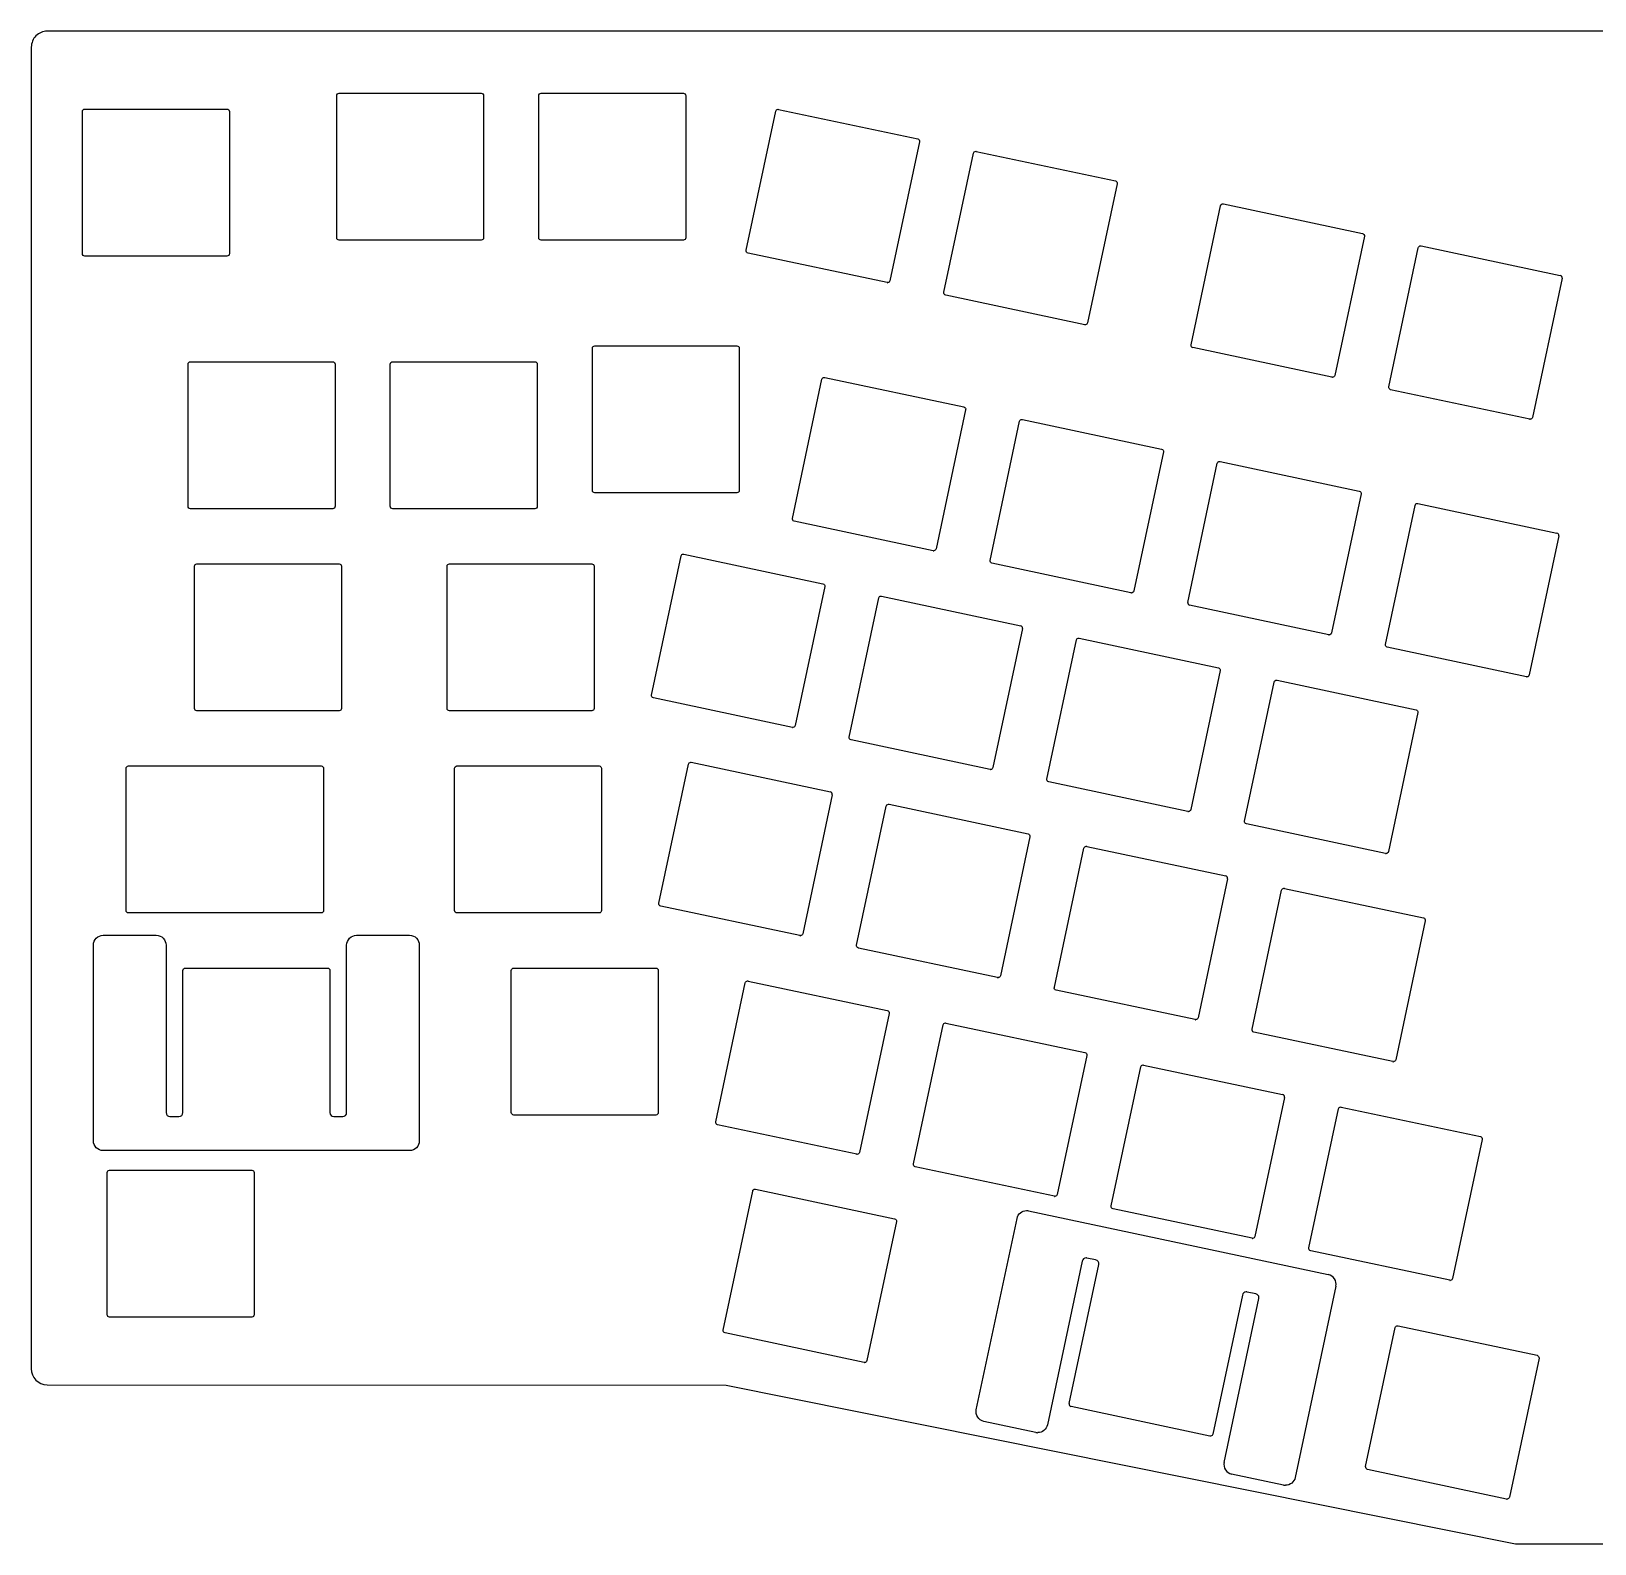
# Model space of a CAD drawing. Header units: millimetres. Extents: x -41 to 297, y 74 to 216.
# Drawn here: x -41.4 to 106, y 73.6 to 216.2 of the extents above; entities that cross this region are included whole.
import ezdxf

# ---------------------------------------------------------------- set-up
doc = ezdxf.new("R2010")
doc.units = ezdxf.units.MM
doc.layers.get('0').update_dxf_attribs({"linetype": 'CONTINUOUS'})

msp = doc.modelspace()

# ---------------------------------------------------------------- linework, layer by layer
for p, q in [((-12.61, 196.7), (-12.61, 210.1)), ((-12.38, 210.33), (1.02, 210.33)), ((1.24, 210.1), (1.24, 196.7)), ((6.44, 196.7), (6.44, 210.1)), ((6.67, 210.33), (20.07, 210.33)), ((20.29, 210.1), (20.29, 196.7)), ((-36.57, 195.2), (-36.57, 208.6)), ((-36.57, 195.2), (-36.57, 208.6)), ((-36.35, 208.83), (-22.95, 208.83)), ((-36.35, 208.83), (-22.95, 208.83)), ((-22.72, 208.6), (-22.72, 195.2)), ((-22.72, 208.6), (-22.72, 195.2)), ((25.99, 195.52), (28.77, 208.63)), ((29.04, 208.8), (42.15, 206.02)), ((42.32, 205.75), (39.53, 192.64)), ((47.67, 204.84), (60.78, 202.06)), ((44.62, 191.56), (47.41, 204.67)), ((60.95, 201.79), (58.17, 188.68)), ((67.91, 186.61), (70.7, 199.72)), ((70.96, 199.89), (84.07, 197.11)), ((1.02, 196.48), (-12.38, 196.48)), ((20.07, 196.48), (6.67, 196.48)), ((84.25, 196.84), (81.46, 183.73)), ((-22.95, 194.98), (-36.35, 194.98)), ((-22.95, 194.98), (-36.35, 194.98)), ((39.27, 192.47), (26.16, 195.26)), ((86.55, 182.65), (89.33, 195.76)), ((89.6, 195.93), (102.71, 193.15)), ((102.88, 192.88), (100.09, 179.77)), ((57.9, 188.51), (44.79, 191.3)), ((11.49, 172.89), (11.49, 186.29)), ((11.72, 186.51), (25.12, 186.51)), ((25.34, 186.29), (25.34, 172.89)), ((81.19, 183.56), (68.09, 186.35)), ((-26.61, 171.39), (-26.61, 184.79)), ((-26.61, 171.39), (-26.61, 184.79)), ((-26.38, 185.01), (-12.98, 185.01)), ((-26.38, 185.01), (-12.98, 185.01)), ((-12.76, 184.79), (-12.76, 171.39)), ((-12.76, 184.79), (-12.76, 171.39)), ((-7.56, 171.39), (-7.56, 184.79)), ((-7.33, 185.01), (6.07, 185.01)), ((6.29, 184.79), (6.29, 171.39)), ((30.34, 170.25), (33.13, 183.36)), ((33.39, 183.53), (46.5, 180.75)), ((99.83, 179.6), (86.72, 182.38)), ((46.67, 180.48), (43.89, 167.37)), ((48.97, 166.29), (51.76, 179.4)), ((52.03, 179.57), (65.13, 176.79)), ((65.31, 176.52), (62.52, 163.41)), ((67.61, 162.33), (70.39, 175.44)), ((70.66, 175.61), (83.77, 172.83)), ((25.12, 172.66), (11.72, 172.66)), ((83.94, 172.56), (81.15, 159.45)), ((-12.98, 171.16), (-26.38, 171.16)), ((-12.98, 171.16), (-26.38, 171.16)), ((6.07, 171.16), (-7.33, 171.16)), ((86.24, 158.37), (89.03, 171.48)), ((89.29, 171.65), (102.4, 168.87)), ((43.62, 167.2), (30.51, 169.99)), ((102.57, 168.6), (99.79, 155.49)), ((17.06, 153.6), (19.85, 166.71)), ((20.12, 166.88), (33.22, 164.09)), ((-26.01, 152.34), (-26.01, 165.74)), ((-25.78, 165.96), (-12.38, 165.96)), ((-12.16, 165.74), (-12.16, 152.34)), ((-2.2, 152.34), (-2.2, 165.74)), ((-1.97, 165.96), (11.43, 165.96)), ((11.65, 165.74), (11.65, 152.34)), ((62.25, 163.24), (49.15, 166.03)), ((33.4, 163.83), (30.61, 150.72)), ((35.7, 149.64), (38.48, 162.75)), ((38.75, 162.92), (51.86, 160.13)), ((80.89, 159.28), (67.78, 162.06)), ((52.03, 159.87), (49.24, 146.76)), ((54.33, 145.68), (57.12, 158.79)), ((57.38, 158.96), (70.49, 156.17)), ((99.52, 155.32), (86.41, 158.1)), ((70.66, 155.91), (67.88, 142.8)), ((72.96, 141.72), (75.75, 154.82)), ((76.02, 155), (89.12, 152.21)), ((30.34, 150.55), (17.24, 153.33)), ((-12.38, 152.11), (-25.78, 152.11)), ((11.43, 152.11), (-1.97, 152.11)), ((89.3, 151.95), (86.51, 138.84)), ((48.98, 146.59), (35.87, 149.37)), ((-32.46, 133.29), (-32.46, 146.69)), ((-32.23, 146.91), (-14.07, 146.91)), ((-13.84, 146.69), (-13.84, 133.29)), ((-1.5, 133.29), (-1.5, 146.69)), ((-1.27, 146.91), (12.13, 146.91)), ((12.35, 146.69), (12.35, 133.29)), ((17.76, 133.98), (20.55, 147.08)), ((20.81, 147.26), (33.92, 144.47)), ((67.61, 142.63), (54.5, 145.41)), ((34.09, 144.2), (31.31, 131.1)), ((36.39, 130.01), (39.18, 143.12)), ((39.45, 143.3), (52.55, 140.51)), ((52.73, 140.24), (49.94, 127.14)), ((86.24, 138.66), (73.14, 141.45)), ((55.03, 126.05), (57.81, 139.16)), ((58.08, 139.33), (71.19, 136.55)), ((71.36, 136.28), (68.57, 123.17)), ((73.66, 122.09), (76.45, 135.2)), ((76.71, 135.37), (89.82, 132.59)), ((-14.07, 133.06), (-32.23, 133.06)), ((12.13, 133.06), (-1.27, 133.06)), ((31.04, 130.92), (17.93, 133.71)), ((89.99, 132.32), (87.21, 119.21)), ((-35.54, 111.58), (-35.54, 130.03)), ((-34.61, 130.95), (-29.62, 130.95)), ((-28.69, 130.02), (-28.69, 114.24)), ((-11.67, 114.24), (-11.67, 130.02)), ((-10.74, 130.95), (-5.74, 130.95)), ((-4.82, 130.02), (-4.82, 111.58)), ((49.67, 126.96), (36.57, 129.75)), ((-27.1, 114.24), (-27.1, 127.64)), ((-26.88, 127.86), (-13.48, 127.86)), ((-13.25, 127.64), (-13.25, 114.24)), ((3.85, 114.24), (3.85, 127.64)), ((4.08, 127.86), (17.48, 127.86)), ((17.7, 127.64), (17.7, 114.24)), ((23.12, 113.36), (25.9, 126.47)), ((26.17, 126.64), (39.28, 123.86)), ((68.31, 123), (55.2, 125.79)), ((39.45, 123.59), (36.66, 110.48)), ((41.75, 109.4), (44.54, 122.51)), ((44.8, 122.68), (57.91, 119.9)), ((86.94, 119.04), (73.83, 121.83)), ((58.08, 119.63), (55.3, 106.52)), ((60.38, 105.44), (63.17, 118.55)), ((63.44, 118.72), (76.54, 115.93)), ((76.72, 115.67), (73.93, 102.56)), ((-28.32, 113.86), (-27.48, 113.86)), ((-12.88, 113.86), (-12.04, 113.86)), ((17.48, 114.01), (4.08, 114.01)), ((79.02, 101.48), (81.8, 114.59)), ((82.07, 114.76), (95.18, 111.97)), ((36.4, 110.31), (23.29, 113.09)), ((-5.74, 110.66), (-34.62, 110.66)), ((95.35, 111.71), (92.56, 98.6)), ((55.03, 106.35), (41.92, 109.13)), ((-34.24, 95.19), (-34.24, 108.59)), ((-34.01, 108.81), (-20.61, 108.81)), ((-20.39, 108.59), (-20.39, 95.19)), ((23.81, 93.74), (26.6, 106.84)), ((26.87, 107.02), (39.97, 104.23)), ((52.6, 104.98), (80.85, 98.97)), ((73.66, 102.39), (60.56, 105.17)), ((40.15, 103.97), (37.36, 90.86)), ((47.67, 86.23), (51.51, 104.27)), ((57.66, 100.24), (54.37, 84.8)), ((58.92, 100.36), (58.1, 100.53)), ((92.3, 98.43), (79.19, 101.21)), ((56.42, 86.81), (59.21, 99.91)), ((74.02, 97.15), (73.2, 97.32)), ((81.56, 97.88), (77.73, 79.84)), ((72.76, 97.03), (69.97, 83.93)), ((71.03, 81.26), (74.31, 96.7)), ((-20.61, 94.96), (-34.01, 94.96)), ((37.09, 90.69), (23.99, 93.47)), ((84.37, 80.87), (87.16, 93.97)), ((87.43, 94.15), (100.53, 91.36)), ((100.71, 91.09), (97.92, 77.99)), ((69.7, 83.75), (56.6, 86.54)), ((53.28, 84.09), (48.39, 85.13)), ((53.47, 84.07), (53.47, 84.07)), ((76.63, 79.13), (71.74, 80.17)), ((97.65, 77.81), (84.55, 80.6))]:
    msp.add_line(p, q)
msp.add_lwpolyline([(297.46, 90.1), (297.46, 214.67, 0.414214), (295.96, 216.17), (-39.89, 216.17, 0.414214), (-41.39, 214.67), (-41.39, 90.09, 0.414059), (-39.9, 88.59), (24.11, 88.56), (98.49, 73.6), (118.49, 73.6), (194, 89), (295.95, 88.6, 0.415362)], format="xyb", close=True)
for centre, major_axis, ratio, start_param, end_param in [((102.63, 192.88), (0.155, 0.232), 0.890365, 5.917113, 6.626308), ((102.62, 192.92), (0.263, 0.046), 0.909501, 5.932123, 6.655042), ((39.28, 192.58), (0.158, -0.043), 0.688153, 4.793, 5.086128), ((57.92, 188.62), (0.158, -0.043), 0.688153, 4.793, 5.086128), ((68.17, 186.57), (0.265, 0.034), 0.91025, 2.829837, 3.552719), ((68.15, 186.6), (0.144, 0.222), 0.916595, 2.753393, 3.480305), ((81.21, 183.67), (0.158, -0.043), 0.688153, 4.793, 5.086128), ((99.84, 179.71), (0.158, -0.043), 0.688153, 4.793, 5.086128), ((102.32, 168.6), (0.155, 0.232), 0.890365, 5.917113, 6.626308), ((102.31, 168.64), (0.263, 0.046), 0.909501, 5.932123, 6.655042), ((43.64, 167.31), (0.158, -0.043), 0.688153, 4.793, 5.086128), ((62.27, 163.35), (0.158, -0.043), 0.688153, 4.793, 5.086128), ((67.87, 162.29), (0.265, 0.034), 0.91025, 2.829837, 3.552719), ((67.85, 162.32), (0.144, 0.222), 0.916595, 2.753393, 3.480305), ((51.79, 159.87), (0.143, 0.23), 0.904441, 5.882833, 6.601079), ((51.76, 159.91), (0.268, 0.041), 0.903545, 5.954516, 6.671758), ((80.9, 159.39), (0.158, -0.043), 0.688153, 4.793, 5.086128), ((99.54, 155.43), (0.158, -0.043), 0.688153, 4.793, 5.086128), ((30.36, 150.66), (0.158, -0.043), 0.688153, 4.793, 5.086128), ((48.99, 146.7), (0.158, -0.043), 0.688153, 4.793, 5.086128), ((33.85, 144.22), (0.138, 0.221), 0.923706, 5.878982, 6.610581), ((33.83, 144.24), (0.265, 0.034), 0.91025, 5.971429, 6.694311), ((67.63, 142.74), (0.158, -0.043), 0.688153, 4.793, 5.086128), ((86.26, 138.78), (0.158, -0.043), 0.688153, 4.793, 5.086128), ((71.11, 136.29), (0.155, 0.223), 0.902281, 5.930509, 6.648395), ((71.1, 136.32), (0.263, 0.046), 0.909501, 5.932123, 6.655042), ((31.03, 131.3), (-0.123, 0.376), 0.708283, 2.753017, 2.914002), ((49.69, 127.07), (0.158, -0.043), 0.688153, 4.793, 5.086128), ((68.32, 123.11), (0.158, -0.043), 0.688153, 4.793, 5.086128), ((86.96, 119.15), (0.158, -0.043), 0.688153, 4.793, 5.086128), ((76.47, 115.68), (0.155, 0.223), 0.902281, 5.930509, 6.648395), ((76.46, 115.71), (0.263, 0.046), 0.909501, 5.932123, 6.655042), ((36.41, 110.42), (0.158, -0.043), 0.688153, 4.793, 5.086128), ((55.05, 106.46), (0.158, -0.043), 0.688153, 4.793, 5.086128), ((73.68, 102.5), (0.158, -0.043), 0.688153, 4.793, 5.086128), ((80.55, 97.91), (0.632, 0.918), 0.904768, 5.925066, 6.642736), ((80.47, 98.03), (1.1, 0.2), 0.903662, 5.926348, 6.643724), ((92.31, 98.54), (0.158, -0.043), 0.688153, 4.793, 5.086128), ((37.11, 90.8), (0.158, -0.043), 0.688153, 4.793, 5.086128), ((56.69, 86.77), (0.268, 0.041), 0.903545, 2.812923, 3.530166), ((56.66, 86.79), (0.144, 0.222), 0.916595, 2.753393, 3.480305), ((53.41, 84.71), (0.756, -0.155), 0.826119, 4.702126, 4.955242), ((72.12, 81.11), (1.1, 0.2), 0.903662, 2.784755, 3.502131), ((72.04, 81.22), (0.627, 0.916), 0.906539, 2.780725, 3.499549), ((76.8, 79.6), (0.677, -0.043), 0.72781, 4.512398, 4.800061), ((97.64, 78.19), (-0.123, 0.376), 0.708283, 2.753017, 2.914002)]:
    msp.add_ellipse(centre, major_axis=major_axis, ratio=ratio, start_param=start_param, end_param=end_param)
for points in [[(-12.61, 210.1), (-12.61, 210.22), (-12.51, 210.33), (-12.38, 210.33)], [(1.02, 210.33), (1.14, 210.33), (1.24, 210.22), (1.24, 210.1)], [(6.44, 210.1), (6.44, 210.22), (6.54, 210.33), (6.67, 210.33)], [(20.07, 210.33), (20.19, 210.33), (20.29, 210.22), (20.29, 210.1)], [(-36.57, 208.6), (-36.57, 208.72), (-36.47, 208.83), (-36.35, 208.83)], [(-36.57, 208.6), (-36.57, 208.72), (-36.47, 208.83), (-36.35, 208.83)], [(-22.95, 208.83), (-22.82, 208.83), (-22.72, 208.72), (-22.72, 208.6)], [(-22.95, 208.83), (-22.82, 208.83), (-22.72, 208.72), (-22.72, 208.6)], [(42.15, 206.02), (42.27, 205.99), (42.34, 205.87), (42.32, 205.75)], [(60.78, 202.06), (60.9, 202.03), (60.98, 201.91), (60.95, 201.79)], [(-12.38, 196.48), (-12.51, 196.48), (-12.61, 196.58), (-12.61, 196.7)], [(1.24, 196.7), (1.24, 196.58), (1.14, 196.48), (1.02, 196.48)], [(6.67, 196.48), (6.54, 196.48), (6.44, 196.58), (6.44, 196.7)], [(20.29, 196.7), (20.29, 196.58), (20.19, 196.48), (20.07, 196.48)], [(84.07, 197.11), (84.19, 197.08), (84.27, 196.96), (84.25, 196.84)], [(-36.35, 194.98), (-36.47, 194.98), (-36.57, 195.08), (-36.57, 195.2)], [(-36.35, 194.98), (-36.47, 194.98), (-36.57, 195.08), (-36.57, 195.2)], [(-22.72, 195.2), (-22.72, 195.08), (-22.82, 194.98), (-22.95, 194.98)], [(-22.72, 195.2), (-22.72, 195.08), (-22.82, 194.98), (-22.95, 194.98)], [(26.16, 195.26), (26.04, 195.28), (25.96, 195.4), (25.99, 195.52)], [(39.53, 192.64), (39.51, 192.54), (39.42, 192.47), (39.31, 192.47)], [(44.79, 191.3), (44.67, 191.32), (44.59, 191.44), (44.62, 191.56)], [(58.17, 188.68), (58.14, 188.58), (58.05, 188.5), (57.95, 188.5)], [(11.49, 186.29), (11.49, 186.41), (11.59, 186.51), (11.72, 186.51)], [(25.12, 186.51), (25.24, 186.51), (25.34, 186.41), (25.34, 186.29)], [(-26.61, 184.79), (-26.61, 184.91), (-26.51, 185.01), (-26.38, 185.01)], [(-26.61, 184.79), (-26.61, 184.91), (-26.51, 185.01), (-26.38, 185.01)], [(-12.98, 185.01), (-12.86, 185.01), (-12.76, 184.91), (-12.76, 184.79)], [(-12.98, 185.01), (-12.86, 185.01), (-12.76, 184.91), (-12.76, 184.79)], [(-7.56, 184.79), (-7.56, 184.91), (-7.46, 185.01), (-7.33, 185.01)], [(6.07, 185.01), (6.19, 185.01), (6.29, 184.91), (6.29, 184.79)], [(81.46, 183.73), (81.44, 183.63), (81.35, 183.55), (81.24, 183.55)], [(86.72, 182.38), (86.6, 182.41), (86.52, 182.53), (86.55, 182.65)], [(46.5, 180.75), (46.62, 180.72), (46.7, 180.6), (46.67, 180.48)], [(100.09, 179.77), (100.07, 179.67), (99.98, 179.59), (99.87, 179.59)], [(65.13, 176.79), (65.25, 176.76), (65.33, 176.64), (65.31, 176.52)], [(11.72, 172.66), (11.59, 172.66), (11.49, 172.76), (11.49, 172.89)], [(25.34, 172.89), (25.34, 172.76), (25.24, 172.66), (25.12, 172.66)], [(83.77, 172.83), (83.89, 172.8), (83.97, 172.68), (83.94, 172.56)], [(-26.38, 171.16), (-26.51, 171.16), (-26.61, 171.26), (-26.61, 171.39)], [(-26.38, 171.16), (-26.51, 171.16), (-26.61, 171.26), (-26.61, 171.39)], [(-12.76, 171.39), (-12.76, 171.26), (-12.86, 171.16), (-12.98, 171.16)], [(-12.76, 171.39), (-12.76, 171.26), (-12.86, 171.16), (-12.98, 171.16)], [(-7.33, 171.16), (-7.46, 171.16), (-7.56, 171.26), (-7.56, 171.39)], [(6.29, 171.39), (6.29, 171.26), (6.19, 171.16), (6.07, 171.16)], [(30.51, 169.99), (30.39, 170.01), (30.31, 170.13), (30.34, 170.25)], [(43.89, 167.37), (43.87, 167.27), (43.77, 167.2), (43.67, 167.2)], [(-26.01, 165.74), (-26.01, 165.86), (-25.91, 165.96), (-25.78, 165.96)], [(-12.38, 165.96), (-12.26, 165.96), (-12.16, 165.86), (-12.16, 165.74)], [(-2.2, 165.74), (-2.2, 165.86), (-2.1, 165.96), (-1.97, 165.96)], [(11.43, 165.96), (11.55, 165.96), (11.65, 165.86), (11.65, 165.74)], [(49.15, 166.03), (49.03, 166.05), (48.95, 166.17), (48.97, 166.29)], [(33.22, 164.09), (33.34, 164.07), (33.42, 163.95), (33.4, 163.83)], [(62.52, 163.41), (62.5, 163.31), (62.41, 163.23), (62.3, 163.23)], [(81.15, 159.45), (81.13, 159.35), (81.04, 159.27), (80.93, 159.27)], [(86.41, 158.1), (86.29, 158.13), (86.22, 158.25), (86.24, 158.37)], [(70.49, 156.17), (70.61, 156.15), (70.69, 156.03), (70.66, 155.91)], [(99.79, 155.49), (99.77, 155.39), (99.67, 155.31), (99.57, 155.31)], [(17.24, 153.33), (17.11, 153.36), (17.04, 153.48), (17.06, 153.6)], [(-25.78, 152.11), (-25.91, 152.11), (-26.01, 152.21), (-26.01, 152.34)], [(-12.16, 152.34), (-12.16, 152.21), (-12.26, 152.11), (-12.38, 152.11)], [(-1.97, 152.11), (-2.1, 152.11), (-2.2, 152.21), (-2.2, 152.34)], [(11.65, 152.34), (11.65, 152.21), (11.55, 152.11), (11.43, 152.11)], [(89.12, 152.21), (89.24, 152.19), (89.32, 152.07), (89.3, 151.95)], [(30.61, 150.72), (30.59, 150.62), (30.5, 150.54), (30.39, 150.54)], [(35.87, 149.37), (35.75, 149.4), (35.67, 149.52), (35.7, 149.64)], [(-32.46, 146.69), (-32.46, 146.81), (-32.35, 146.91), (-32.23, 146.91)], [(-14.07, 146.91), (-13.94, 146.91), (-13.84, 146.81), (-13.84, 146.69)], [(-1.5, 146.69), (-1.5, 146.81), (-1.4, 146.91), (-1.27, 146.91)], [(12.13, 146.91), (12.25, 146.91), (12.35, 146.81), (12.35, 146.69)], [(49.24, 146.76), (49.22, 146.66), (49.13, 146.58), (49.02, 146.58)], [(54.5, 145.41), (54.38, 145.44), (54.3, 145.56), (54.33, 145.68)], [(67.88, 142.8), (67.86, 142.7), (67.76, 142.62), (67.66, 142.62)], [(73.14, 141.45), (73.02, 141.48), (72.94, 141.6), (72.96, 141.72)], [(52.55, 140.51), (52.68, 140.48), (52.75, 140.36), (52.73, 140.24)], [(86.51, 138.84), (86.49, 138.73), (86.4, 138.66), (86.29, 138.66)], [(-32.23, 133.06), (-32.35, 133.06), (-32.46, 133.16), (-32.46, 133.29)], [(-13.84, 133.29), (-13.84, 133.16), (-13.94, 133.06), (-14.07, 133.06)], [(-1.27, 133.06), (-1.4, 133.06), (-1.5, 133.16), (-1.5, 133.29)], [(12.35, 133.29), (12.35, 133.16), (12.25, 133.06), (12.13, 133.06)], [(17.93, 133.71), (17.81, 133.73), (17.73, 133.85), (17.76, 133.98)], [(89.82, 132.59), (89.94, 132.56), (90.02, 132.44), (89.99, 132.32)], [(-35.54, 130.03), (-35.54, 130.54), (-35.13, 130.95), (-34.61, 130.95)], [(-29.62, 130.95), (-29.11, 130.95), (-28.69, 130.53), (-28.69, 130.02)], [(-11.67, 130.02), (-11.67, 130.53), (-11.25, 130.95), (-10.74, 130.95)], [(-5.74, 130.95), (-5.23, 130.95), (-4.82, 130.53), (-4.82, 130.02)], [(31.31, 131.1), (31.29, 130.99), (31.19, 130.92), (31.09, 130.92)], [(-27.1, 127.64), (-27.1, 127.76), (-27, 127.86), (-26.88, 127.86)], [(-13.48, 127.86), (-13.36, 127.86), (-13.25, 127.76), (-13.25, 127.64)], [(3.85, 127.64), (3.85, 127.76), (3.95, 127.86), (4.08, 127.86)], [(17.48, 127.86), (17.6, 127.86), (17.7, 127.76), (17.7, 127.64)], [(49.94, 127.14), (49.92, 127.03), (49.83, 126.96), (49.72, 126.96)], [(55.2, 125.79), (55.08, 125.81), (55, 125.93), (55.03, 126.05)], [(39.28, 123.86), (39.4, 123.83), (39.48, 123.71), (39.45, 123.59)], [(68.57, 123.17), (68.55, 123.07), (68.46, 123), (68.35, 123)], [(73.83, 121.83), (73.71, 121.85), (73.64, 121.97), (73.66, 122.09)], [(57.91, 119.9), (58.03, 119.87), (58.11, 119.75), (58.08, 119.63)], [(87.21, 119.21), (87.19, 119.11), (87.09, 119.04), (86.99, 119.04)], [(-28.69, 114.24), (-28.69, 114.03), (-28.52, 113.86), (-28.32, 113.86)], [(-27.48, 113.86), (-27.27, 113.86), (-27.1, 114.03), (-27.1, 114.24)], [(-13.25, 114.24), (-13.25, 114.03), (-13.09, 113.86), (-12.88, 113.86)], [(-12.04, 113.86), (-11.83, 113.86), (-11.67, 114.03), (-11.67, 114.24)], [(4.08, 114.01), (3.95, 114.01), (3.85, 114.11), (3.85, 114.24)], [(17.7, 114.24), (17.7, 114.11), (17.6, 114.01), (17.48, 114.01)], [(23.29, 113.09), (23.17, 113.12), (23.09, 113.24), (23.12, 113.36)], [(-34.62, 110.66), (-35.13, 110.66), (-35.54, 111.07), (-35.54, 111.58)], [(-4.82, 111.58), (-4.82, 111.07), (-5.23, 110.66), (-5.74, 110.66)], [(95.18, 111.97), (95.3, 111.95), (95.38, 111.83), (95.35, 111.71)], [(36.66, 110.48), (36.64, 110.38), (36.55, 110.3), (36.44, 110.3)], [(41.92, 109.13), (41.8, 109.16), (41.72, 109.28), (41.75, 109.4)], [(-34.24, 108.59), (-34.24, 108.71), (-34.14, 108.81), (-34.01, 108.81)], [(-20.61, 108.81), (-20.49, 108.81), (-20.39, 108.71), (-20.39, 108.59)], [(55.3, 106.52), (55.28, 106.42), (55.18, 106.34), (55.08, 106.34)], [(60.56, 105.17), (60.44, 105.2), (60.36, 105.32), (60.38, 105.44)], [(39.97, 104.23), (40.1, 104.21), (40.17, 104.09), (40.15, 103.97)], [(73.93, 102.56), (73.91, 102.46), (73.82, 102.38), (73.71, 102.38)], [(59.21, 99.91), (59.25, 100.12), (59.12, 100.32), (58.92, 100.36)], [(79.19, 101.21), (79.07, 101.24), (78.99, 101.36), (79.02, 101.48)], [(92.56, 98.6), (92.54, 98.5), (92.45, 98.42), (92.34, 98.42)], [(-34.01, 94.96), (-34.14, 94.96), (-34.24, 95.06), (-34.24, 95.19)], [(-20.39, 95.19), (-20.39, 95.06), (-20.49, 94.96), (-20.61, 94.96)], [(23.99, 93.47), (23.87, 93.5), (23.79, 93.62), (23.81, 93.74)], [(37.36, 90.86), (37.34, 90.75), (37.25, 90.68), (37.14, 90.68)], [(100.53, 91.36), (100.65, 91.33), (100.73, 91.21), (100.71, 91.09)], [(48.39, 85.13), (47.89, 85.24), (47.57, 85.73), (47.67, 86.23)], [(54.37, 84.8), (54.28, 84.38), (53.9, 84.07), (53.47, 84.07)], [(77.73, 79.84), (77.64, 79.42), (77.26, 79.11), (76.82, 79.11)], [(84.55, 80.6), (84.43, 80.62), (84.35, 80.74), (84.37, 80.87)], [(97.92, 77.99), (97.9, 77.88), (97.81, 77.81), (97.7, 77.81)]]:
    msp.add_open_spline(points, degree=3)
for points, knots in [([(28.77, 208.63), (28.79, 208.73), (28.89, 208.81), (28.99, 208.81), (29.01, 208.81), (29.02, 208.81), (29.04, 208.8)], [4, 4, 4, 4, 5, 5, 5, 6, 6, 6, 6]), ([(47.41, 204.67), (47.43, 204.77), (47.52, 204.85), (47.63, 204.85), (47.64, 204.85), (47.66, 204.85), (47.67, 204.84)], [4, 4, 4, 4, 5, 5, 5, 6, 6, 6, 6]), ([(70.7, 199.72), (70.72, 199.82), (70.81, 199.9), (70.92, 199.9), (70.93, 199.9), (70.95, 199.9), (70.96, 199.89)], [5, 5, 5, 5, 6, 6, 6, 7, 7, 7, 7]), ([(89.33, 195.76), (89.35, 195.86), (89.45, 195.94), (89.55, 195.94), (89.57, 195.94), (89.58, 195.93), (89.6, 195.93)], [4, 4, 4, 4, 5, 5, 5, 6, 6, 6, 6]), ([(33.13, 183.36), (33.15, 183.46), (33.24, 183.54), (33.35, 183.54), (33.36, 183.54), (33.38, 183.54), (33.39, 183.53)], [4, 4, 4, 4, 5, 5, 5, 6, 6, 6, 6]), ([(51.76, 179.4), (51.78, 179.5), (51.87, 179.58), (51.98, 179.58), (52, 179.58), (52.01, 179.58), (52.03, 179.57)], [4, 4, 4, 4, 5, 5, 5, 6, 6, 6, 6]), ([(70.39, 175.44), (70.42, 175.54), (70.51, 175.62), (70.61, 175.62), (70.63, 175.62), (70.64, 175.62), (70.66, 175.61)], [5, 5, 5, 5, 6, 6, 6, 7, 7, 7, 7]), ([(89.03, 171.48), (89.05, 171.58), (89.14, 171.66), (89.25, 171.66), (89.26, 171.66), (89.28, 171.65), (89.29, 171.65)], [4, 4, 4, 4, 5, 5, 5, 6, 6, 6, 6]), ([(19.85, 166.71), (19.87, 166.81), (19.96, 166.89), (20.07, 166.89), (20.08, 166.89), (20.1, 166.88), (20.12, 166.88)], [4, 4, 4, 4, 5, 5, 5, 6, 6, 6, 6]), ([(38.48, 162.75), (38.5, 162.85), (38.6, 162.92), (38.7, 162.92), (38.72, 162.92), (38.73, 162.92), (38.75, 162.92)], [4, 4, 4, 4, 5, 5, 5, 6, 6, 6, 6]), ([(57.12, 158.79), (57.14, 158.89), (57.23, 158.96), (57.34, 158.96), (57.35, 158.96), (57.37, 158.96), (57.38, 158.96)], [4, 4, 4, 4, 5, 5, 5, 6, 6, 6, 6]), ([(75.75, 154.82), (75.77, 154.93), (75.86, 155), (75.97, 155), (75.98, 155), (76, 155), (76.02, 155)], [4, 4, 4, 4, 5, 5, 5, 6, 6, 6, 6]), ([(20.55, 147.08), (20.57, 147.19), (20.66, 147.26), (20.77, 147.26), (20.78, 147.26), (20.8, 147.26), (20.81, 147.26)], [4, 4, 4, 4, 5, 5, 5, 6, 6, 6, 6]), ([(39.18, 143.12), (39.2, 143.23), (39.29, 143.3), (39.4, 143.3), (39.42, 143.3), (39.43, 143.3), (39.45, 143.3)], [5, 5, 5, 5, 6, 6, 6, 7, 7, 7, 7]), ([(57.81, 139.16), (57.84, 139.26), (57.93, 139.34), (58.03, 139.34), (58.05, 139.34), (58.06, 139.34), (58.08, 139.33)], [4, 4, 4, 4, 5, 5, 5, 6, 6, 6, 6]), ([(76.45, 135.2), (76.47, 135.3), (76.56, 135.38), (76.67, 135.38), (76.68, 135.38), (76.7, 135.38), (76.71, 135.37)], [4, 4, 4, 4, 5, 5, 5, 6, 6, 6, 6]), ([(36.57, 129.75), (36.51, 129.76), (36.46, 129.8), (36.39, 129.9), (36.38, 129.96), (36.39, 130.01)], [2, 2, 2, 2, 3, 3, 4, 4, 4, 4]), ([(25.9, 126.47), (25.92, 126.57), (26.02, 126.65), (26.12, 126.65), (26.14, 126.65), (26.15, 126.65), (26.17, 126.64)], [4, 4, 4, 4, 5, 5, 5, 6, 6, 6, 6]), ([(44.54, 122.51), (44.56, 122.61), (44.65, 122.69), (44.76, 122.69), (44.77, 122.69), (44.79, 122.68), (44.8, 122.68)], [4, 4, 4, 4, 5, 5, 5, 6, 6, 6, 6]), ([(63.17, 118.55), (63.19, 118.65), (63.28, 118.73), (63.39, 118.73), (63.4, 118.73), (63.42, 118.72), (63.44, 118.72)], [4, 4, 4, 4, 5, 5, 5, 6, 6, 6, 6]), ([(81.8, 114.59), (81.82, 114.69), (81.92, 114.77), (82.02, 114.77), (82.04, 114.77), (82.05, 114.76), (82.07, 114.76)], [4, 4, 4, 4, 5, 5, 5, 6, 6, 6, 6]), ([(26.6, 106.84), (26.62, 106.95), (26.71, 107.02), (26.82, 107.02), (26.84, 107.02), (26.85, 107.02), (26.87, 107.02)], [4, 4, 4, 4, 5, 5, 5, 6, 6, 6, 6]), ([(51.51, 104.27), (51.6, 104.69), (51.98, 105), (52.41, 105), (52.48, 105), (52.54, 104.99), (52.6, 104.98)], [28, 28, 28, 28, 29, 29, 29, 30, 30, 30, 30]), ([(58.1, 100.53), (58.07, 100.54), (58.05, 100.54), (58.02, 100.54), (57.85, 100.54), (57.69, 100.42), (57.66, 100.24)], [19, 19, 19, 19, 20, 20, 20, 21, 21, 21, 21]), ([(73.2, 97.32), (73.18, 97.33), (73.15, 97.33), (73.12, 97.33), (72.95, 97.33), (72.79, 97.21), (72.76, 97.03)], [8, 8, 8, 8, 9, 9, 9, 10, 10, 10, 10]), ([(74.31, 96.7), (74.33, 96.8), (74.31, 96.9), (74.2, 97.07), (74.12, 97.13), (74.02, 97.15)], [5, 5, 5, 5, 6, 6, 7, 7, 7, 7]), ([(87.16, 93.97), (87.18, 94.08), (87.27, 94.15), (87.38, 94.15), (87.39, 94.15), (87.41, 94.15), (87.43, 94.15)], [4, 4, 4, 4, 5, 5, 5, 6, 6, 6, 6]), ([(69.97, 83.93), (69.95, 83.82), (69.86, 83.75), (69.75, 83.75), (69.73, 83.75), (69.72, 83.75), (69.7, 83.75)], [11, 11, 11, 11, 12, 12, 12, 13, 13, 13, 13])]:
    msp.add_open_spline(points, degree=3, knots=knots)

doc.saveas('drawing.dxf')
